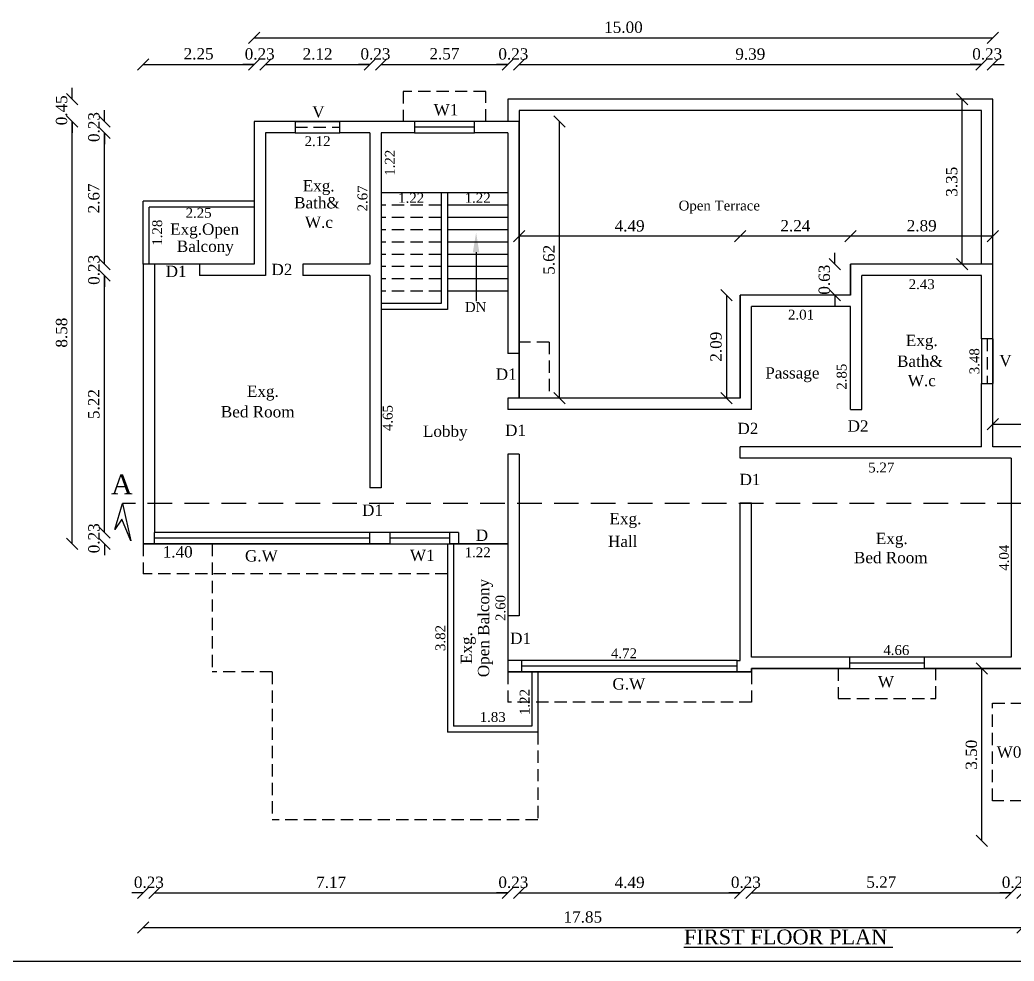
# Model space of a CAD drawing. Header units: metres. Extents: x 2 to 142, y 1 to 82.
# Drawn here: x 107.33 to 127.52, y 2.11 to 21.22 of the extents above; entities that cross this region are included whole.
import ezdxf
from ezdxf import colors
from ezdxf.entities.mleader import LeaderData, LeaderLine
from ezdxf.math import Vec2, Vec3

# ---------------------------------------------------------------- set-up
doc = ezdxf.new("R2010")
doc.units = ezdxf.units.M
doc.header["$MEASUREMENT"] = 0
for name, pattern in [('ACAD_ISO02W100', [15, 12, -3]), ('Dashed (½x)', [0.375, 0.25, -0.125]), ('DASHED2', [0.375, 0.25, -0.125]), ('HIDDENX2', [0.75, 0.5, -0.25])]:
    doc.linetypes.add(name, pattern=pattern)
doc.layers.add('BLK_1_FLR_1_BLT_UP_AREA_EXISTING', color=1, linetype='Continuous', lineweight=30)
doc.styles.get("Standard").update_dxf_attribs({"font": 'BOOKOS.TTF'})
doc.dimstyles.new('PLAN', dxfattribs={"dimtxt": 0.2, "dimasz": 0.08, "dimexe": 0.01, "dimexo": 0.2, "dimgap": 0.04, "dimtad": 1, "dimzin": 1, "dimdsep": 46, "dimtxsty": 'Standard', "dimcen": 2.5, "dimse1": 1, "dimse2": 1, "dimsd1": 1, "dimsd2": 1, "dimclrd": 256, "dimclrt": 256, "dimadec": 0, "dimazin": 0, "dimtfac": 1, "dimtix": 1, "dimtmove": 0, "dimatfit": 3, "dimfxl": 0, "dimlwd": 13, "dimarcsym": 0})
doc.dimstyles.get("Standard").update_dxf_attribs({"dimtxt": 0.23, "dimasz": 0.23, "dimexe": 0.18, "dimexo": 0.0625, "dimgap": 0.09, "dimtad": 1, "dimzin": 0, "dimdsep": 46, "dimtxsty": 'Standard', "dimblk": 'OBLIQUE', "dimcen": 0.09, "dimse1": 1, "dimse2": 1, "dimclrd": 256, "dimclre": 256, "dimclrt": 256, "dimadec": 0, "dimazin": 0, "dimtfac": 1, "dimtix": 1, "dimtofl": 0, "dimtmove": 0, "dimatfit": 3, "dimfxl": 0, "dimtolj": 1, "dimtzin": 0, "dimarcsym": 0})

# ---------------------------------------------------------------- blocks, each defined once
blk = doc.blocks.new('_Oblique')
at = {"color": 0, "linetype": 'ByBlock', "lineweight": -2}
blk.add_line((-0.5, -0.5), (0.5, 0.5), dxfattribs=at)
blk = doc.blocks.new('*D171')
at = {"lineweight": -2}
blk.add_line((126.862, 4.553), (126.862, 8.053), dxfattribs=at)
at = {"layer": 'Defpoints', "color": 0}
for p in [(126.862, 8.053), (127.686, 8.053), (127.686, 4.553)]:
    blk.add_point(p, dxfattribs=at)
at = {"lineweight": -2, "xscale": 0.23, "yscale": 0.23, "zscale": 0.23}
for p, rotation in [((126.862, 8.053), 90), ((126.862, 4.553), 270)]:
    blk.add_blockref('_Oblique', p, dxfattribs=dict(at, rotation=rotation))
at = {"insert": (126.651, 6.303), "char_height": 0.23, "attachment_point": 5, "rotation": 90}
blk.add_mtext('\\A1;3.50', dxfattribs=at)
blk = doc.blocks.new('*D172')
at = {"lineweight": -2}
blk.add_line((127.086, 13.013), (129.206, 13.013), dxfattribs=at)
at = {"layer": 'Defpoints', "color": 0}
for p in [(129.206, 13.013), (127.086, 12.553), (129.206, 12.553)]:
    blk.add_point(p, dxfattribs=at)
at = {"lineweight": -2, "xscale": 0.23, "yscale": 0.23, "zscale": 0.23, "rotation": 180}
blk.add_blockref('_Oblique', (127.086, 13.013), dxfattribs=at)
at = {"lineweight": -2, "xscale": 0.23, "yscale": 0.23, "zscale": 0.23}
blk.add_blockref('_Oblique', (129.206, 13.013), dxfattribs=at)
at = {"insert": (128.146, 13.224), "char_height": 0.23, "attachment_point": 5}
blk.add_mtext('\\A1;2.12', dxfattribs=at)
blk = doc.blocks.new('*D173')
at = {"lineweight": -2}
blk.add_line((128.07, 12.553), (128.07, 19.613), dxfattribs=at)
at = {"layer": 'Defpoints', "color": 0}
for p in [(127.086, 19.613), (128.07, 19.613), (127.086, 12.553)]:
    blk.add_point(p, dxfattribs=at)
at = {"lineweight": -2, "xscale": 0.23, "yscale": 0.23, "zscale": 0.23}
for p, rotation in [((128.07, 19.613), 90), ((128.07, 12.553), 270)]:
    blk.add_blockref('_Oblique', p, dxfattribs=dict(at, rotation=rotation))
at = {"insert": (127.859, 16.083), "char_height": 0.23, "attachment_point": 5, "rotation": 90}
blk.add_mtext('\\A1;7.06', dxfattribs=at)
blk = doc.blocks.new('*D174')
at = {"lineweight": -2}
for p, q in [((114.436, 20.319), (114.206, 20.319)), ((114.666, 20.319), (114.896, 20.319))]:
    blk.add_line(p, q, dxfattribs=at)
at = {"layer": 'Defpoints', "color": 0}
for p in [(114.666, 20.319), (114.436, 18.933), (114.666, 18.933)]:
    blk.add_point(p, dxfattribs=at)
at = {"lineweight": -2, "xscale": 0.23, "yscale": 0.23, "zscale": 0.23}
blk.add_blockref('_Oblique', (114.436, 20.319), dxfattribs=at)
at = {"lineweight": -2, "xscale": 0.23, "yscale": 0.23, "zscale": 0.23, "rotation": 180}
blk.add_blockref('_Oblique', (114.666, 20.319), dxfattribs=at)
at = {"insert": (114.551, 20.53), "char_height": 0.23, "attachment_point": 5}
blk.add_mtext('\\A1;0.23', dxfattribs=at)
blk = doc.blocks.new('*D175')
at = {"lineweight": -2}
blk.add_line((114.666, 20.319), (117.236, 20.319), dxfattribs=at)
at = {"layer": 'Defpoints', "color": 0}
for p in [(117.236, 20.319), (117.236, 19.613), (114.666, 18.933)]:
    blk.add_point(p, dxfattribs=at)
at = {"lineweight": -2, "xscale": 0.23, "yscale": 0.23, "zscale": 0.23, "rotation": 180}
blk.add_blockref('_Oblique', (114.666, 20.319), dxfattribs=at)
at = {"lineweight": -2, "xscale": 0.23, "yscale": 0.23, "zscale": 0.23}
blk.add_blockref('_Oblique', (117.236, 20.319), dxfattribs=at)
at = {"insert": (115.951, 20.533), "char_height": 0.23, "attachment_point": 5}
blk.add_mtext('\\A1;2.57', dxfattribs=at)
blk = doc.blocks.new('*D176')
at = {"lineweight": -2}
for p, q in [((117.236, 20.319), (117.006, 20.319)), ((117.466, 20.319), (117.696, 20.319))]:
    blk.add_line(p, q, dxfattribs=at)
at = {"layer": 'Defpoints', "color": 0}
for p in [(117.466, 20.319), (117.236, 19.613), (117.466, 19.383)]:
    blk.add_point(p, dxfattribs=at)
at = {"lineweight": -2, "xscale": 0.23, "yscale": 0.23, "zscale": 0.23}
blk.add_blockref('_Oblique', (117.236, 20.319), dxfattribs=at)
at = {"lineweight": -2, "xscale": 0.23, "yscale": 0.23, "zscale": 0.23, "rotation": 180}
blk.add_blockref('_Oblique', (117.466, 20.319), dxfattribs=at)
at = {"insert": (117.351, 20.53), "char_height": 0.23, "attachment_point": 5}
blk.add_mtext('\\A1;0.23', dxfattribs=at)
blk = doc.blocks.new('*D84')
at = {"lineweight": -2}
blk.add_line((117.466, 20.319), (126.856, 20.319), dxfattribs=at)
at = {"layer": 'Defpoints', "color": 0}
for p in [(126.856, 20.319), (117.466, 19.383), (126.856, 19.383)]:
    blk.add_point(p, dxfattribs=at)
at = {"lineweight": -2, "xscale": 0.23, "yscale": 0.23, "zscale": 0.23, "rotation": 180}
blk.add_blockref('_Oblique', (117.466, 20.319), dxfattribs=at)
at = {"lineweight": -2, "xscale": 0.23, "yscale": 0.23, "zscale": 0.23}
blk.add_blockref('_Oblique', (126.856, 20.319), dxfattribs=at)
at = {"insert": (122.161, 20.528), "char_height": 0.23, "attachment_point": 5}
blk.add_mtext('\\A1;9.39', dxfattribs=at)
blk = doc.blocks.new('*D85')
at = {"lineweight": -2}
for p, q in [((126.856, 20.319), (126.626, 20.319)), ((127.086, 20.319), (127.316, 20.319))]:
    blk.add_line(p, q, dxfattribs=at)
at = {"layer": 'Defpoints', "color": 0}
for p in [(127.086, 20.319), (126.856, 19.383), (127.086, 19.383)]:
    blk.add_point(p, dxfattribs=at)
at = {"lineweight": -2, "xscale": 0.23, "yscale": 0.23, "zscale": 0.23}
blk.add_blockref('_Oblique', (126.856, 20.319), dxfattribs=at)
at = {"lineweight": -2, "xscale": 0.23, "yscale": 0.23, "zscale": 0.23, "rotation": 180}
blk.add_blockref('_Oblique', (127.086, 20.319), dxfattribs=at)
at = {"insert": (126.971, 20.53), "char_height": 0.23, "attachment_point": 5}
blk.add_mtext('\\A1;0.23', dxfattribs=at)
blk = doc.blocks.new('*D177')
at = {"lineweight": -2}
blk.add_line((112.086, 20.862), (127.086, 20.862), dxfattribs=at)
at = {"layer": 'Defpoints', "color": 0}
for p in [(127.086, 20.862), (112.086, 19.163), (127.086, 18.933)]:
    blk.add_point(p, dxfattribs=at)
at = {"lineweight": -2, "xscale": 0.23, "yscale": 0.23, "zscale": 0.23, "rotation": 180}
blk.add_blockref('_Oblique', (112.086, 20.862), dxfattribs=at)
at = {"lineweight": -2, "xscale": 0.23, "yscale": 0.23, "zscale": 0.23}
blk.add_blockref('_Oblique', (127.086, 20.862), dxfattribs=at)
at = {"insert": (119.586, 21.073), "char_height": 0.23, "attachment_point": 5}
blk.add_mtext('\\A1;15.00', dxfattribs=at)
blk = doc.blocks.new('*D86')
at = {"lineweight": -2}
for p, q in [((109.048, 10.813), (109.048, 11.043)), ((109.048, 10.583), (109.048, 10.353))]:
    blk.add_line(p, q, dxfattribs=at)
at = {"layer": 'Defpoints', "color": 0}
for p in [(109.048, 10.813), (110.066, 10.813), (110.066, 10.583)]:
    blk.add_point(p, dxfattribs=at)
at = {"lineweight": -2, "xscale": 0.23, "yscale": 0.23, "zscale": 0.23}
for p, rotation in [((109.048, 10.813), 270), ((109.048, 10.583), 90)]:
    blk.add_blockref('_Oblique', p, dxfattribs=dict(at, rotation=rotation))
at = {"insert": (108.837, 10.698), "char_height": 0.23, "attachment_point": 5, "rotation": 90}
blk.add_mtext('\\A1;0.23', dxfattribs=at)
blk = doc.blocks.new('*D178')
at = {"lineweight": -2}
blk.add_line((109.048, 10.813), (109.048, 16.033), dxfattribs=at)
at = {"layer": 'Defpoints', "color": 0}
for p in [(109.048, 16.033), (113.076, 16.033), (110.066, 10.813)]:
    blk.add_point(p, dxfattribs=at)
at = {"lineweight": -2, "xscale": 0.23, "yscale": 0.23, "zscale": 0.23}
for p, rotation in [((109.048, 16.033), 90), ((109.048, 10.813), 270)]:
    blk.add_blockref('_Oblique', p, dxfattribs=dict(at, rotation=rotation))
at = {"insert": (108.835, 13.423), "char_height": 0.23, "attachment_point": 5, "rotation": 90}
blk.add_mtext('\\A1;5.22', dxfattribs=at)
blk = doc.blocks.new('*D87')
at = {"lineweight": -2}
for p, q in [((109.048, 19.163), (109.048, 19.393)), ((109.048, 18.933), (109.048, 18.703))]:
    blk.add_line(p, q, dxfattribs=at)
at = {"layer": 'Defpoints', "color": 0}
for p in [(109.048, 19.163), (114.436, 19.163), (114.666, 18.933)]:
    blk.add_point(p, dxfattribs=at)
at = {"lineweight": -2, "xscale": 0.23, "yscale": 0.23, "zscale": 0.23}
for p, rotation in [((109.048, 19.163), 270), ((109.048, 18.933), 90)]:
    blk.add_blockref('_Oblique', p, dxfattribs=dict(at, rotation=rotation))
at = {"insert": (108.837, 19.048), "char_height": 0.23, "attachment_point": 5, "rotation": 90}
blk.add_mtext('\\A1;0.23', dxfattribs=at)
blk = doc.blocks.new('*D179')
at = {"lineweight": -2}
blk.add_line((109.048, 16.263), (109.048, 18.933), dxfattribs=at)
at = {"layer": 'Defpoints', "color": 0}
for p in [(109.048, 18.933), (114.436, 18.933), (109.836, 16.263)]:
    blk.add_point(p, dxfattribs=at)
at = {"lineweight": -2, "xscale": 0.23, "yscale": 0.23, "zscale": 0.23}
for p, rotation in [((109.048, 18.933), 90), ((109.048, 16.263), 270)]:
    blk.add_blockref('_Oblique', p, dxfattribs=dict(at, rotation=rotation))
at = {"insert": (108.835, 17.598), "char_height": 0.23, "attachment_point": 5, "rotation": 90}
blk.add_mtext('\\A1;2.67', dxfattribs=at)
blk = doc.blocks.new('*D88')
at = {"lineweight": -2}
for p, q in [((108.391, 19.613), (108.391, 19.843)), ((108.391, 19.163), (108.391, 18.933))]:
    blk.add_line(p, q, dxfattribs=at)
at = {"layer": 'Defpoints', "color": 0}
for p in [(108.391, 19.613), (117.236, 19.613), (114.436, 19.163)]:
    blk.add_point(p, dxfattribs=at)
at = {"lineweight": -2, "xscale": 0.23, "yscale": 0.23, "zscale": 0.23}
for p, rotation in [((108.391, 19.613), 270), ((108.391, 19.163), 90)]:
    blk.add_blockref('_Oblique', p, dxfattribs=dict(at, rotation=rotation))
at = {"insert": (108.18, 19.388), "char_height": 0.23, "attachment_point": 5, "rotation": 90}
blk.add_mtext('\\A1;0.45', dxfattribs=at)
blk = doc.blocks.new('*D180')
at = {"lineweight": -2}
blk.add_line((109.836, 20.319), (112.086, 20.319), dxfattribs=at)
at = {"layer": 'Defpoints', "color": 0}
for p in [(112.086, 20.319), (112.086, 17.543), (109.836, 16.263)]:
    blk.add_point(p, dxfattribs=at)
at = {"lineweight": -2, "xscale": 0.23, "yscale": 0.23, "zscale": 0.23, "rotation": 180}
blk.add_blockref('_Oblique', (109.836, 20.319), dxfattribs=at)
at = {"lineweight": -2, "xscale": 0.23, "yscale": 0.23, "zscale": 0.23}
blk.add_blockref('_Oblique', (112.086, 20.319), dxfattribs=at)
at = {"insert": (110.961, 20.533), "char_height": 0.23, "attachment_point": 5}
blk.add_mtext('\\A1;2.25', dxfattribs=at)
blk = doc.blocks.new('*D181')
at = {"lineweight": -2}
for p, q in [((109.836, 3.5), (109.606, 3.5)), ((110.066, 3.5), (110.296, 3.5))]:
    blk.add_line(p, q, dxfattribs=at)
at = {"layer": 'Defpoints', "color": 0}
for p in [(109.836, 10.813), (110.066, 10.813), (110.066, 3.5)]:
    blk.add_point(p, dxfattribs=at)
at = {"lineweight": -2, "xscale": 0.23, "yscale": 0.23, "zscale": 0.23}
blk.add_blockref('_Oblique', (109.836, 3.5), dxfattribs=at)
at = {"lineweight": -2, "xscale": 0.23, "yscale": 0.23, "zscale": 0.23, "rotation": 180}
blk.add_blockref('_Oblique', (110.066, 3.5), dxfattribs=at)
at = {"insert": (109.951, 3.711), "char_height": 0.23, "attachment_point": 5}
blk.add_mtext('\\A1;0.23', dxfattribs=at)
blk = doc.blocks.new('*D182')
at = {"lineweight": -2}
blk.add_line((110.066, 3.5), (117.236, 3.5), dxfattribs=at)
at = {"layer": 'Defpoints', "color": 0}
for p in [(110.066, 10.813), (117.236, 7.983), (117.236, 3.5)]:
    blk.add_point(p, dxfattribs=at)
at = {"lineweight": -2, "xscale": 0.23, "yscale": 0.23, "zscale": 0.23, "rotation": 180}
blk.add_blockref('_Oblique', (110.066, 3.5), dxfattribs=at)
at = {"lineweight": -2, "xscale": 0.23, "yscale": 0.23, "zscale": 0.23}
blk.add_blockref('_Oblique', (117.236, 3.5), dxfattribs=at)
at = {"insert": (113.651, 3.711), "char_height": 0.23, "attachment_point": 5}
blk.add_mtext('\\A1;7.17', dxfattribs=at)
blk = doc.blocks.new('*D89')
at = {"lineweight": -2}
for p, q in [((117.236, 3.5), (117.006, 3.5)), ((117.466, 3.5), (117.696, 3.5))]:
    blk.add_line(p, q, dxfattribs=at)
at = {"layer": 'Defpoints', "color": 0}
for p in [(117.466, 9.123), (117.236, 7.983), (117.466, 3.5)]:
    blk.add_point(p, dxfattribs=at)
at = {"lineweight": -2, "xscale": 0.23, "yscale": 0.23, "zscale": 0.23}
blk.add_blockref('_Oblique', (117.236, 3.5), dxfattribs=at)
at = {"lineweight": -2, "xscale": 0.23, "yscale": 0.23, "zscale": 0.23, "rotation": 180}
blk.add_blockref('_Oblique', (117.466, 3.5), dxfattribs=at)
at = {"insert": (117.351, 3.711), "char_height": 0.23, "attachment_point": 5}
blk.add_mtext('\\A1;0.23', dxfattribs=at)
blk = doc.blocks.new('*D183')
at = {"lineweight": -2}
blk.add_line((117.466, 3.5), (121.956, 3.5), dxfattribs=at)
at = {"layer": 'Defpoints', "color": 0}
for p in [(117.466, 9.123), (121.956, 8.213), (121.956, 3.5)]:
    blk.add_point(p, dxfattribs=at)
at = {"lineweight": -2, "xscale": 0.23, "yscale": 0.23, "zscale": 0.23, "rotation": 180}
blk.add_blockref('_Oblique', (117.466, 3.5), dxfattribs=at)
at = {"lineweight": -2, "xscale": 0.23, "yscale": 0.23, "zscale": 0.23}
blk.add_blockref('_Oblique', (121.956, 3.5), dxfattribs=at)
at = {"insert": (119.711, 3.709), "char_height": 0.23, "attachment_point": 5}
blk.add_mtext('\\A1;4.49', dxfattribs=at)
blk = doc.blocks.new('*D197')
at = {"lineweight": -2}
for p, q in [((121.956, 3.5), (121.726, 3.5)), ((122.186, 3.5), (122.416, 3.5))]:
    blk.add_line(p, q, dxfattribs=at)
at = {"layer": 'Defpoints', "color": 0}
for p in [(122.186, 8.283), (121.956, 8.213), (122.186, 3.5)]:
    blk.add_point(p, dxfattribs=at)
at = {"lineweight": -2, "xscale": 0.23, "yscale": 0.23, "zscale": 0.23}
blk.add_blockref('_Oblique', (121.956, 3.5), dxfattribs=at)
at = {"lineweight": -2, "xscale": 0.23, "yscale": 0.23, "zscale": 0.23, "rotation": 180}
blk.add_blockref('_Oblique', (122.186, 3.5), dxfattribs=at)
at = {"insert": (122.071, 3.711), "char_height": 0.23, "attachment_point": 5}
blk.add_mtext('\\A1;0.23', dxfattribs=at)
blk = doc.blocks.new('*D198')
at = {"lineweight": -2}
blk.add_line((122.186, 3.5), (127.456, 3.5), dxfattribs=at)
at = {"layer": 'Defpoints', "color": 0}
for p in [(122.186, 8.283), (127.456, 8.283), (127.456, 3.5)]:
    blk.add_point(p, dxfattribs=at)
at = {"lineweight": -2, "xscale": 0.23, "yscale": 0.23, "zscale": 0.23, "rotation": 180}
blk.add_blockref('_Oblique', (122.186, 3.5), dxfattribs=at)
at = {"lineweight": -2, "xscale": 0.23, "yscale": 0.23, "zscale": 0.23}
blk.add_blockref('_Oblique', (127.456, 3.5), dxfattribs=at)
at = {"insert": (124.821, 3.714), "char_height": 0.23, "attachment_point": 5}
blk.add_mtext('\\A1;5.27', dxfattribs=at)
blk = doc.blocks.new('*D90')
at = {"lineweight": -2}
blk.add_line((109.836, 2.795), (127.686, 2.795), dxfattribs=at)
at = {"layer": 'Defpoints', "color": 0}
for p in [(109.836, 10.583), (127.686, 8.053), (127.686, 2.795)]:
    blk.add_point(p, dxfattribs=at)
at = {"lineweight": -2, "xscale": 0.23, "yscale": 0.23, "zscale": 0.23, "rotation": 180}
blk.add_blockref('_Oblique', (109.836, 2.795), dxfattribs=at)
at = {"lineweight": -2, "xscale": 0.23, "yscale": 0.23, "zscale": 0.23}
blk.add_blockref('_Oblique', (127.686, 2.795), dxfattribs=at)
at = {"insert": (118.761, 3.006), "char_height": 0.23, "attachment_point": 5}
blk.add_mtext('\\A1;17.85', dxfattribs=at)
blk = doc.blocks.new('*D210')
at = {"layer": 'Defpoints', "color": 0}
for p in [(117.236, 8.213), (121.956, 8.213), (121.956, 8.213)]:
    blk.add_point(p, dxfattribs=at)
at = {"insert": (119.596, 8.36), "char_height": 0.2, "attachment_point": 5}
blk.add_mtext('4.72', dxfattribs=at)
blk = doc.blocks.new('*D211')
at = {"layer": 'Defpoints', "color": 0}
for p in [(124.196, 15.403), (124.164, 12.553), (124.196, 12.553)]:
    blk.add_point(p, dxfattribs=at)
at = {"insert": (124.017, 13.978), "char_height": 0.2, "attachment_point": 5, "rotation": 90}
blk.add_mtext('2.85', dxfattribs=at)
blk = doc.blocks.new('*D139')
at = {"lineweight": -2}
blk.add_line((127.086, 16.831), (124.196, 16.831), dxfattribs=at)
at = {"layer": 'Defpoints', "color": 0}
for p in [(124.196, 16.831), (124.196, 16.263), (127.086, 16.263)]:
    blk.add_point(p, dxfattribs=at)
at = {"lineweight": -2, "xscale": 0.23, "yscale": 0.23, "zscale": 0.23, "rotation": 180}
blk.add_blockref('_Oblique', (124.196, 16.831), dxfattribs=at)
at = {"lineweight": -2, "xscale": 0.23, "yscale": 0.23, "zscale": 0.23}
blk.add_blockref('_Oblique', (127.086, 16.831), dxfattribs=at)
at = {"insert": (125.641, 17.042), "char_height": 0.23, "attachment_point": 5}
blk.add_mtext('\\A1;2.89', dxfattribs=at)
blk = doc.blocks.new('*D140')
at = {"lineweight": -2}
blk.add_line((126.463, 16.263), (126.463, 19.613), dxfattribs=at)
at = {"layer": 'Defpoints', "color": 0}
for p in [(126.463, 19.613), (127.086, 19.613), (127.086, 16.263)]:
    blk.add_point(p, dxfattribs=at)
at = {"lineweight": -2, "xscale": 0.23, "yscale": 0.23, "zscale": 0.23}
for p, rotation in [((126.463, 19.613), 90), ((126.463, 16.263), 270)]:
    blk.add_blockref('_Oblique', p, dxfattribs=dict(at, rotation=rotation))
at = {"insert": (126.252, 17.938), "char_height": 0.23, "attachment_point": 5, "rotation": 90}
blk.add_mtext('\\A1;3.35', dxfattribs=at)
blk = doc.blocks.new('*D141')
at = {"lineweight": -2}
for p, q in [((123.874, 16.263), (123.874, 16.493)), ((123.874, 15.633), (123.874, 15.403))]:
    blk.add_line(p, q, dxfattribs=at)
at = {"layer": 'Defpoints', "color": 0}
for p in [(123.874, 16.263), (124.196, 16.263), (124.196, 15.633)]:
    blk.add_point(p, dxfattribs=at)
at = {"lineweight": -2, "xscale": 0.23, "yscale": 0.23, "zscale": 0.23}
for p, rotation in [((123.874, 16.263), 270), ((123.874, 15.633), 90)]:
    blk.add_blockref('_Oblique', p, dxfattribs=dict(at, rotation=rotation))
at = {"insert": (123.665, 15.948), "char_height": 0.23, "attachment_point": 5, "rotation": 90}
blk.add_mtext('\\A1;0.63', dxfattribs=at)
blk = doc.blocks.new('*D142')
at = {"lineweight": -2}
blk.add_line((124.196, 16.831), (121.956, 16.831), dxfattribs=at)
at = {"layer": 'Defpoints', "color": 0}
for p in [(121.956, 16.831), (121.956, 15.633), (124.196, 15.633)]:
    blk.add_point(p, dxfattribs=at)
at = {"lineweight": -2, "xscale": 0.23, "yscale": 0.23, "zscale": 0.23, "rotation": 180}
blk.add_blockref('_Oblique', (121.956, 16.831), dxfattribs=at)
at = {"lineweight": -2, "xscale": 0.23, "yscale": 0.23, "zscale": 0.23}
blk.add_blockref('_Oblique', (124.196, 16.831), dxfattribs=at)
at = {"insert": (123.076, 17.042), "char_height": 0.23, "attachment_point": 5}
blk.add_mtext('\\A1;2.24', dxfattribs=at)
blk = doc.blocks.new('*D143')
at = {"lineweight": -2}
blk.add_line((121.677, 15.633), (121.677, 13.543), dxfattribs=at)
at = {"layer": 'Defpoints', "color": 0}
for p in [(121.956, 15.633), (121.677, 13.543), (121.956, 13.543)]:
    blk.add_point(p, dxfattribs=at)
at = {"lineweight": -2, "xscale": 0.23, "yscale": 0.23, "zscale": 0.23}
for p, rotation in [((121.677, 15.633), 90), ((121.677, 13.543), 270)]:
    blk.add_blockref('_Oblique', p, dxfattribs=dict(at, rotation=rotation))
at = {"insert": (121.466, 14.588), "char_height": 0.23, "attachment_point": 5, "rotation": 90}
blk.add_mtext('\\A1;2.09', dxfattribs=at)
blk = doc.blocks.new('*D144')
at = {"lineweight": -2}
blk.add_line((121.956, 16.831), (117.466, 16.831), dxfattribs=at)
at = {"layer": 'Defpoints', "color": 0}
for p in [(117.466, 16.831), (117.466, 15.633), (121.956, 15.633)]:
    blk.add_point(p, dxfattribs=at)
at = {"lineweight": -2, "xscale": 0.23, "yscale": 0.23, "zscale": 0.23, "rotation": 180}
blk.add_blockref('_Oblique', (117.466, 16.831), dxfattribs=at)
at = {"lineweight": -2, "xscale": 0.23, "yscale": 0.23, "zscale": 0.23}
blk.add_blockref('_Oblique', (121.956, 16.831), dxfattribs=at)
at = {"insert": (119.711, 17.04), "char_height": 0.23, "attachment_point": 5}
blk.add_mtext('\\A1;4.49', dxfattribs=at)
blk = doc.blocks.new('*D145')
at = {"lineweight": -2}
blk.add_line((118.288, 13.543), (118.288, 19.163), dxfattribs=at)
at = {"layer": 'Defpoints', "color": 0}
for p in [(117.466, 19.163), (118.288, 19.163), (117.466, 13.543)]:
    blk.add_point(p, dxfattribs=at)
at = {"lineweight": -2, "xscale": 0.23, "yscale": 0.23, "zscale": 0.23}
for p, rotation in [((118.288, 19.163), 90), ((118.288, 13.543), 270)]:
    blk.add_blockref('_Oblique', p, dxfattribs=dict(at, rotation=rotation))
at = {"insert": (118.075, 16.353), "char_height": 0.23, "attachment_point": 5, "rotation": 90}
blk.add_mtext('\\A1;5.62', dxfattribs=at)
blk = doc.blocks.new('*D135')
at = {"lineweight": -2}
for p, q in [((109.048, 16.263), (109.048, 16.493)), ((109.048, 16.033), (109.048, 15.803))]:
    blk.add_line(p, q, dxfattribs=at)
at = {"layer": 'Defpoints', "color": 0}
for p in [(109.048, 16.263), (110.976, 16.263), (110.976, 16.033)]:
    blk.add_point(p, dxfattribs=at)
at = {"lineweight": -2, "xscale": 0.23, "yscale": 0.23, "zscale": 0.23}
for p, rotation in [((109.048, 16.263), 270), ((109.048, 16.033), 90)]:
    blk.add_blockref('_Oblique', p, dxfattribs=dict(at, rotation=rotation))
at = {"insert": (108.837, 16.148), "char_height": 0.23, "attachment_point": 5, "rotation": 90}
blk.add_mtext('\\A1;0.23', dxfattribs=at)
blk = doc.blocks.new('*D136')
at = {"lineweight": -2}
blk.add_line((108.391, 10.583), (108.391, 19.163), dxfattribs=at)
at = {"layer": 'Defpoints', "color": 0}
for p in [(108.391, 19.163), (112.086, 19.163), (109.836, 10.583)]:
    blk.add_point(p, dxfattribs=at)
at = {"lineweight": -2, "xscale": 0.23, "yscale": 0.23, "zscale": 0.23}
for p, rotation in [((108.391, 19.163), 90), ((108.391, 10.583), 270)]:
    blk.add_blockref('_Oblique', p, dxfattribs=dict(at, rotation=rotation))
at = {"insert": (108.18, 14.873), "char_height": 0.23, "attachment_point": 5, "rotation": 90}
blk.add_mtext('\\A1;8.58', dxfattribs=at)
blk = doc.blocks.new('*D78')
at = {"lineweight": -2}
for p, q in [((127.456, 3.5), (127.226, 3.5)), ((127.686, 3.5), (127.916, 3.5))]:
    blk.add_line(p, q, dxfattribs=at)
at = {"layer": 'Defpoints', "color": 0}
for p in [(127.456, 3.5), (127.456, 3.5), (127.686, 3.5)]:
    blk.add_point(p, dxfattribs=at)
at = {"lineweight": -2, "xscale": 0.23, "yscale": 0.23, "zscale": 0.23}
blk.add_blockref('_Oblique', (127.456, 3.5), dxfattribs=at)
at = {"lineweight": -2, "xscale": 0.23, "yscale": 0.23, "zscale": 0.23, "rotation": 180}
blk.add_blockref('_Oblique', (127.686, 3.5), dxfattribs=at)
at = {"insert": (127.571, 3.711), "char_height": 0.23, "attachment_point": 5}
blk.add_mtext('\\A1;0.23', dxfattribs=at)
blk = doc.blocks.new('*D137')
at = {"lineweight": -2}
for p, q in [((112.086, 20.319), (111.856, 20.319)), ((112.316, 20.319), (112.546, 20.319))]:
    blk.add_line(p, q, dxfattribs=at)
at = {"layer": 'Defpoints', "color": 0}
for p in [(112.316, 20.319), (112.086, 18.933), (112.316, 18.933)]:
    blk.add_point(p, dxfattribs=at)
at = {"lineweight": -2, "xscale": 0.23, "yscale": 0.23, "zscale": 0.23}
blk.add_blockref('_Oblique', (112.086, 20.319), dxfattribs=at)
at = {"lineweight": -2, "xscale": 0.23, "yscale": 0.23, "zscale": 0.23, "rotation": 180}
blk.add_blockref('_Oblique', (112.316, 20.319), dxfattribs=at)
at = {"insert": (112.201, 20.53), "char_height": 0.23, "attachment_point": 5}
blk.add_mtext('\\A1;0.23', dxfattribs=at)
blk = doc.blocks.new('*D138')
at = {"lineweight": -2}
blk.add_line((112.316, 20.319), (114.436, 20.319), dxfattribs=at)
at = {"layer": 'Defpoints', "color": 0}
for p in [(114.436, 20.319), (114.436, 20.319), (112.316, 18.933)]:
    blk.add_point(p, dxfattribs=at)
at = {"lineweight": -2, "xscale": 0.23, "yscale": 0.23, "zscale": 0.23, "rotation": 180}
blk.add_blockref('_Oblique', (112.316, 20.319), dxfattribs=at)
at = {"lineweight": -2, "xscale": 0.23, "yscale": 0.23, "zscale": 0.23}
blk.add_blockref('_Oblique', (114.436, 20.319), dxfattribs=at)
at = {"insert": (113.376, 20.53), "char_height": 0.23, "attachment_point": 5}
blk.add_mtext('\\A1;2.12', dxfattribs=at)

msp = doc.modelspace()

# ---------------------------------------------------------------- linework, layer by layer
at = {"color": 1}
for p, q in [((127.086, 19.613), (117.236, 19.613)), ((117.236, 19.613), (117.236, 19.163)), ((127.086, 19.383), (127.086, 19.613)), ((126.856, 19.383), (117.466, 19.383)), ((117.466, 19.383), (117.466, 13.543)), ((126.856, 16.263), (126.856, 19.383)), ((127.086, 16.263), (127.086, 19.383)), ((112.086, 19.163), (112.086, 17.423)), ((112.921, 19.163), (112.086, 19.163)), ((114.436, 19.163), (113.831, 19.163)), ((115.341, 19.163), (114.436, 19.163)), ((117.466, 19.163), (116.561, 19.163)), ((112.316, 18.933), (112.316, 16.033)), ((112.921, 18.933), (112.316, 18.933)), ((114.436, 18.933), (113.831, 18.933)), ((114.436, 18.933), (114.436, 16.263)), ((115.341, 18.933), (114.666, 18.933)), ((114.666, 18.933), (114.666, 17.313)), ((117.236, 18.933), (116.561, 18.933)), ((117.236, 18.933), (117.236, 14.453)), ((112.086, 17.543), (109.836, 17.543)), ((109.836, 16.263), (109.836, 17.543)), ((112.086, 17.423), (109.956, 17.423)), ((109.956, 16.263), (109.956, 17.423)), ((112.086, 17.423), (112.086, 16.263)), ((114.666, 17.313), (114.666, 11.723)), ((110.066, 16.263), (109.836, 16.263)), ((109.836, 16.263), (109.836, 10.583)), ((112.086, 16.263), (110.066, 16.263)), ((110.066, 16.263), (110.066, 10.813)), ((110.976, 16.263), (110.976, 16.033)), ((113.076, 16.263), (113.076, 16.033)), ((114.436, 16.263), (113.076, 16.263)), ((127.086, 16.263), (124.196, 16.263)), ((124.196, 15.633), (124.196, 16.263)), ((127.086, 14.748), (127.086, 16.263)), ((112.316, 16.033), (110.976, 16.033)), ((114.436, 16.033), (113.076, 16.033)), ((114.436, 16.033), (114.436, 11.723)), ((126.856, 16.033), (124.426, 16.033)), ((124.426, 13.313), (124.426, 16.033)), ((126.856, 14.748), (126.856, 16.033)), ((124.196, 15.633), (121.956, 15.633)), ((121.956, 13.543), (121.956, 15.633)), ((124.196, 15.403), (122.186, 15.403)), ((122.186, 13.313), (122.186, 15.403)), ((124.196, 13.313), (124.196, 15.403)), ((117.466, 14.453), (117.236, 14.453)), ((126.856, 12.553), (126.856, 13.838)), ((127.086, 12.553), (127.086, 13.838)), ((117.236, 13.543), (117.236, 13.313)), ((117.466, 13.543), (117.236, 13.543)), ((121.956, 13.543), (117.466, 13.543)), ((122.186, 13.313), (117.236, 13.313)), ((124.196, 13.313), (124.426, 13.313)), ((124.426, 12.553), (121.956, 12.553)), ((121.956, 12.323), (121.956, 12.553)), ((126.856, 12.553), (124.426, 12.553)), ((127.746, 12.553), (127.086, 12.553)), ((117.466, 12.403), (117.236, 12.403)), ((117.236, 12.403), (117.236, 10.813)), ((117.466, 12.403), (117.466, 9.123)), ((124.426, 12.323), (121.956, 12.323)), ((127.456, 12.323), (124.426, 12.323)), ((127.456, 12.323), (127.456, 8.283)), ((114.666, 11.723), (114.436, 11.723)), ((122.186, 11.413), (121.956, 11.413)), ((121.956, 8.213), (121.956, 11.413)), ((122.186, 8.283), (122.186, 11.413)), ((110.066, 10.583), (110.066, 10.813)), ((114.841, 10.813), (114.436, 10.813)), ((114.436, 10.583), (114.436, 10.813)), ((116.236, 10.813), (116.061, 10.813)), ((116.236, 10.813), (116.236, 10.583)), ((117.236, 10.813), (117.236, 7.983)), ((110.066, 10.583), (109.836, 10.583)), ((114.841, 10.583), (114.436, 10.583)), ((116.016, 10.583), (116.016, 6.763)), ((116.136, 10.583), (116.061, 10.583)), ((116.136, 10.583), (116.136, 6.883)), ((117.236, 10.583), (116.136, 10.583)), ((117.466, 9.123), (117.236, 9.123)), ((124.176, 8.283), (122.186, 8.283)), ((127.456, 8.283), (125.696, 8.283)), ((117.526, 8.213), (117.236, 8.213)), ((117.526, 7.983), (117.526, 8.213)), ((121.896, 7.983), (121.896, 8.213)), ((121.896, 8.213), (121.956, 8.213)), ((117.526, 7.983), (117.236, 7.983)), ((117.726, 7.983), (117.726, 6.883)), ((117.846, 7.983), (117.846, 6.763)), ((122.186, 7.983), (121.896, 7.983)), ((122.186, 8.053), (122.186, 7.983)), ((124.176, 8.053), (122.186, 8.053)), ((127.686, 8.053), (125.696, 8.053)), ((117.726, 6.883), (116.136, 6.883)), ((117.846, 6.763), (116.016, 6.763))]:
    msp.add_line(p, q, dxfattribs=at)
at = {"color": 5}
for p, q in [((112.921, 19.163), (113.831, 19.163)), ((116.561, 19.163), (115.341, 19.163)), ((116.561, 19.048), (115.341, 19.048)), ((112.921, 18.933), (113.831, 18.933)), ((115.341, 18.933), (116.561, 18.933)), ((117.236, 17.713), (114.666, 17.713)), ((115.886, 17.713), (115.886, 15.463)), ((116.016, 17.713), (116.016, 15.343)), ((117.236, 17.463), (116.016, 17.463)), ((117.236, 17.213), (116.016, 17.213)), ((117.236, 16.963), (116.016, 16.963)), ((117.236, 16.713), (116.016, 16.713)), ((117.236, 16.463), (116.016, 16.463)), ((117.236, 16.213), (116.016, 16.213)), ((117.236, 15.963), (116.016, 15.963)), ((117.236, 15.713), (116.016, 15.713)), ((115.886, 15.463), (114.666, 15.463)), ((116.016, 15.343), (114.666, 15.343)), ((126.856, 14.748), (126.856, 13.838)), ((127.086, 14.748), (127.086, 13.838)), ((114.436, 10.813), (110.066, 10.813)), ((116.061, 10.813), (114.841, 10.813)), ((114.436, 10.698), (110.066, 10.698)), ((114.436, 10.583), (110.066, 10.583)), ((116.061, 10.698), (114.841, 10.698)), ((114.841, 10.583), (116.061, 10.583)), ((125.696, 8.283), (124.176, 8.283)), ((121.896, 8.213), (117.526, 8.213)), ((121.896, 8.098), (117.526, 8.098)), ((124.176, 8.168), (125.696, 8.168)), ((121.896, 7.983), (117.526, 7.983)), ((124.176, 8.053), (125.696, 8.053))]:
    msp.add_line(p, q, dxfattribs=at)
at = {"color": 5, "linetype": 'DASHED2'}
for p, q in [((112.921, 19.048), (113.831, 19.048)), ((115.886, 17.463), (114.666, 17.463)), ((115.886, 17.213), (114.666, 17.213)), ((115.886, 16.963), (114.666, 16.963)), ((115.886, 16.713), (114.666, 16.713)), ((115.886, 16.463), (114.666, 16.463)), ((115.886, 16.213), (114.666, 16.213)), ((115.886, 15.963), (114.666, 15.963)), ((115.886, 15.713), (114.666, 15.713)), ((126.971, 14.748), (126.971, 13.838)), ((118.076, 14.683), (117.466, 14.683)), ((118.076, 14.683), (118.076, 13.543))]:
    msp.add_line(p, q, dxfattribs=at)
at = {"color": 5, "linetype": 'HIDDENX2'}
msp.add_line((139.676, 11.403), (109.415, 11.403), dxfattribs=at)
at = {"color": 1, "linetype": 'DASHED2'}
for p, q in [((111.236, 10.583), (111.236, 7.983)), ((116.016, 9.973), (109.836, 9.973)), ((112.456, 7.983), (111.236, 7.983)), ((112.456, 7.983), (112.456, 4.983)), ((117.846, 6.763), (117.846, 4.983)), ((117.846, 4.983), (112.456, 4.983))]:
    msp.add_line(p, q, dxfattribs=at)
at = {"color": 2}
msp.add_line((2.246, 2.112), (142.246, 2.112), dxfattribs=at)
at = {"color": 5, "linetype": 'Dashed (½x)'}
for points in [[(116.791, 19.163), (116.791, 19.773), (115.111, 19.773), (115.111, 19.163)], [(123.946, 8.053), (123.946, 7.443), (125.926, 7.443), (125.926, 8.053)], [(127.686, 5.37), (127.076, 5.37), (127.076, 7.35), (127.686, 7.35)]]:
    msp.add_lwpolyline(points, dxfattribs=at)
at = {"color": 1}
for points in [[(112.921, 19.163), (112.921, 18.933)], [(113.831, 18.933), (113.831, 19.163)], [(115.341, 19.163), (115.341, 18.933)], [(116.561, 18.933), (116.561, 19.163)], [(127.086, 14.748), (126.856, 14.748)], [(126.856, 13.838), (127.086, 13.838)], [(114.841, 10.813), (114.841, 10.583)], [(116.061, 10.583), (116.061, 10.813)], [(124.176, 8.283), (124.176, 8.053)], [(125.696, 8.053), (125.696, 8.283)]]:
    msp.add_lwpolyline(points, dxfattribs=at)
at = {"color": 5}
msp.add_lwpolyline([(109.415, 11.403), (109.586, 10.647), (109.405, 11.083), (109.263, 10.879), (109.415, 11.403)], close=True, dxfattribs=at)
at = {"color": 1, "linetype": 'DASHED2'}
for points in [[(109.836, 10.583), (109.836, 9.973)], [(122.186, 7.983), (122.186, 7.373), (117.236, 7.373)], [(117.236, 7.983), (117.236, 7.373)]]:
    msp.add_lwpolyline(points, dxfattribs=at)
at = {"layer": 'BLK_1_FLR_1_BLT_UP_AREA_EXISTING', "color": 1}
msp.add_lwpolyline([(127.686, 12.553), (127.086, 12.553), (127.086, 16.263), (124.196, 16.263), (124.196, 15.633), (121.956, 15.633), (121.956, 13.543), (117.466, 13.543), (117.466, 19.163), (112.086, 19.163), (112.086, 16.263), (109.836, 16.263), (109.836, 10.583), (117.236, 10.583), (117.236, 7.983), (122.186, 7.983), (122.186, 8.053), (127.686, 8.053)], close=True, dxfattribs=at)

# ---------------------------------------------------------------- texts
for s, height, p in [('V', 0.23, (113.266, 19.241)), ('W1', 0.23, (115.732, 19.284)), ('Exg.', 0.23, (113.075, 17.741)), ('Bath&', 0.23, (112.899, 17.396)), ('W.c', 0.23, (113.118, 17.001)), ('Exg.Open', 0.23, (110.383, 16.86)), ('Balcony', 0.23, (110.518, 16.513)), ('D1', 0.23, (110.291, 16.003)), ('D2', 0.23, (112.439, 16.041)), ('DN', 0.2, (116.367, 15.293)), ('Exg.', 0.23, (125.32, 14.6)), ('Bath&', 0.23, (125.14, 14.179)), ('V', 0.23, (127.216, 14.191)), ('D1', 0.23, (116.993, 13.916)), ('Passage', 0.23, (122.465, 13.942)), ('W.c', 0.23, (125.359, 13.785)), ('Exg.', 0.23, (111.942, 13.569)), ('Bed Room', 0.23, (111.412, 13.152)), ('Lobby', 0.23, (115.515, 12.757)), ('D1', 0.23, (117.182, 12.776)), ('D2', 0.23, (121.899, 12.813)), ('D2', 0.23, (124.136, 12.863)), ('D1', 0.23, (121.943, 11.777)), ('D1', 0.23, (114.279, 11.152)), ('Exg.', 0.23, (119.303, 10.982)), ('D', 0.23, (116.587, 10.645)), ('Hall', 0.23, (119.272, 10.521)), ('Exg.', 0.23, (124.71, 10.579)), ('G.W', 0.23, (111.902, 10.226)), ('W1', 0.23, (115.25, 10.236)), ('Bed Room', 0.23, (124.265, 10.191)), ('D1', 0.23, (117.286, 8.551)), ('W', 0.23, (124.751, 7.671)), ('G.W', 0.23, (119.362, 7.626)), ('W0', 0.23, (127.163, 6.243)), ('%%UFIRST FLOOR PLAN ', 0.3, (120.814, 2.453))]:
    msp.add_text(s, height=height).set_placement(p)
at = {"linetype": 'ACAD_ISO02W100', "lineweight": 15}
msp.add_text('Open Terrace', height=0.2, dxfattribs=at).set_placement((120.706, 17.354))
at = {"linetype": 'Continuous'}
msp.add_text('A', height=0.4, rotation=360, dxfattribs=at).set_placement((109.185, 11.593))
for s, p in [('Open Balcony', (116.86, 7.877)), ('Exg.', (116.513, 8.145))]:
    msp.add_text(s, height=0.23, rotation=90).set_placement(p)
at = {"attachment_point": 5}
for s, insert, char_height in [('2.12', (113.376, 18.76), 0.2), ('1.22', (115.276, 17.608), 0.2), ('1.22', (116.626, 17.608), 0.2), ('2.25', (110.961, 17.304), 0.2), ('2.43', (125.641, 15.855), 0.2), ('2.01', (123.191, 15.237), 0.2), ('5.27', (124.821, 12.133), 0.2), ('1.40', (110.536, 10.419), 0.23), ('1.22', (116.626, 10.41), 0.2), ('4.66', (125.126, 8.426), 0.2), ('1.83', (116.931, 7.067), 0.2)]:
    msp.add_mtext(s, dxfattribs=dict(at, insert=insert, char_height=char_height))
at = {"char_height": 0.2, "attachment_point": 5, "rotation": 90}
for s, insert in [('1.22', (114.844, 18.323)), ('2.67', (114.289, 17.598)), ('1.28', (110.122, 16.903)), ('3.48', (126.713, 14.293)), ('4.65', (114.802, 13.138)), ('4.04', (127.313, 10.303)), ('2.60', (117.091, 9.283)), ('3.82', (115.871, 8.673)), ('1.22', (117.581, 7.373))]:
    msp.add_mtext(s, dxfattribs=dict(at, insert=insert))

# ---------------------------------------------------------------- dimensions: what is measured, and where the dimension line sits
for base, p1, p2, dimstyle, picture, middle in [((127.086, 20.862), (112.086, 19.163), (127.086, 18.933), 'Standard', '*D177', (119.586, 21.073)), ((112.086, 20.319), (109.836, 16.263), (112.086, 17.543), 'Standard', '*D180', (110.961, 20.533)), ((112.316, 20.319), (112.086, 18.933), (112.316, 18.933), 'Standard', '*D137', (112.201, 20.53)), ((114.666, 20.319), (114.436, 18.933), (114.666, 18.933), 'Standard', '*D174', (114.551, 20.53)), ((117.466, 16.831), (121.956, 15.633), (117.466, 15.633), 'Standard', '*D144', (119.711, 17.04)), ((121.956, 16.831), (124.196, 15.633), (121.956, 15.633), 'Standard', '*D142', (123.076, 17.042)), ((124.196, 16.831), (127.086, 16.263), (124.196, 16.263), 'Standard', '*D139', (125.641, 17.042)), ((110.066, 3.5), (109.836, 10.813), (110.066, 10.813), 'Standard', '*D181', (109.951, 3.711)), ((127.686, 2.795), (109.836, 10.583), (127.686, 8.053), 'Standard', '*D90', (118.761, 3.006)), ((121.956, 8.213), (117.236, 8.213), (121.956, 8.213), 'PLAN', '*D210', (119.596, 8.36)), ((127.456, 3.5), (127.686, 3.5), (127.456, 3.5), 'Standard', '*D78', (127.571, 3.711))]:
    dim = msp.add_linear_dim(base=base, p1=p1, p2=p2, dimstyle=dimstyle)
    dim.commit()
    dim.dimension.update_dxf_attribs({"geometry": picture, "text_midpoint": middle})
for base, p1, p2, picture, middle in [((114.436, 20.319), (112.316, 18.933), (114.436, 20.319), '*D138', (113.376, 20.53)), ((117.236, 20.319), (114.666, 18.933), (117.236, 19.613), '*D175', (115.951, 20.533)), ((117.466, 20.319), (117.236, 19.613), (117.466, 19.383), '*D176', (117.351, 20.53)), ((126.856, 20.319), (117.466, 19.383), (126.856, 19.383), '*D84', (122.161, 20.528)), ((127.086, 20.319), (126.856, 19.383), (127.086, 19.383), '*D85', (126.971, 20.53)), ((129.206, 13.013), (127.086, 12.553), (129.206, 12.553), '*D172', (128.146, 13.224)), ((117.236, 3.5), (110.066, 10.813), (117.236, 7.983), '*D182', (113.651, 3.711)), ((117.466, 3.5), (117.236, 7.983), (117.466, 9.123), '*D89', (117.351, 3.711)), ((121.956, 3.5), (117.466, 9.123), (121.956, 8.213), '*D183', (119.711, 3.709)), ((122.186, 3.5), (121.956, 8.213), (122.186, 8.283), '*D197', (122.071, 3.711)), ((127.456, 3.5), (122.186, 8.283), (127.456, 8.283), '*D198', (124.821, 3.714))]:
    dim = msp.add_linear_dim(base=base, p1=p1, p2=p2, dimstyle='Standard', override={"dimtmove": 1})
    dim.commit()
    dim.dimension.update_dxf_attribs({"geometry": picture, "text_midpoint": middle})
for base, p1, p2, picture, middle in [((108.391, 19.613), (114.436, 19.163), (117.236, 19.613), '*D88', (108.18, 19.388)), ((128.07, 19.613), (127.086, 12.553), (127.086, 19.613), '*D173', (127.859, 16.083)), ((109.048, 19.163), (114.666, 18.933), (114.436, 19.163), '*D87', (108.837, 19.048)), ((109.048, 18.933), (109.836, 16.263), (114.436, 18.933), '*D179', (108.835, 17.598)), ((109.048, 16.033), (110.066, 10.813), (113.076, 16.033), '*D178', (108.835, 13.423))]:
    dim = msp.add_linear_dim(base=base, p1=p1, p2=p2, angle=90, dimstyle='Standard', override={"dimtmove": 1})
    dim.commit()
    dim.dimension.update_dxf_attribs({"geometry": picture, "text_midpoint": middle})
for base, p1, p2, dimstyle, picture, middle in [((126.463, 19.613), (127.086, 16.263), (127.086, 19.613), 'Standard', '*D140', (126.252, 17.938)), ((108.391, 19.163), (109.836, 10.583), (112.086, 19.163), 'Standard', '*D136', (108.18, 14.873)), ((118.288, 19.163), (117.466, 13.543), (117.466, 19.163), 'Standard', '*D145', (118.075, 16.353)), ((109.048, 16.263), (110.976, 16.033), (110.976, 16.263), 'Standard', '*D135', (108.837, 16.148)), ((123.874, 16.263), (124.196, 15.633), (124.196, 16.263), 'Standard', '*D141', (123.665, 15.948)), ((121.677, 13.543), (121.956, 15.633), (121.956, 13.543), 'Standard', '*D143', (121.466, 14.588)), ((124.164, 12.553), (124.196, 15.403), (124.196, 12.553), 'PLAN', '*D211', (124.017, 13.978)), ((109.048, 10.813), (110.066, 10.583), (110.066, 10.813), 'Standard', '*D86', (108.837, 10.698)), ((126.862, 8.053), (127.686, 4.553), (127.686, 8.053), 'Standard', '*D171', (126.651, 6.303))]:
    dim = msp.add_linear_dim(base=base, p1=p1, p2=p2, angle=90, dimstyle=dimstyle)
    dim.commit()
    dim.dimension.update_dxf_attribs({"geometry": picture, "text_midpoint": middle})

# ---------------------------------------------------------------- leaders
ml = msp.add_multileader_mtext('Standard')
ml.set_content('', color=256)
ml.set_leader_properties()
ml.build(insert=Vec2(0, 0))
ml.multileader.update_dxf_attribs({"text_right_attachment_type": 6, "dogleg_length": 0.36, "arrow_head_size": 0.4})
ctx = ml.context
ctx.base_point, ctx.char_height, ctx.arrow_head_size, ctx.landing_gap_size, ctx.plane_origin, ctx.plane_x_axis, ctx.plane_y_axis = Vec3(116.504, 15.423), 0.18, 0.4, 0.09, Vec3(116.594, 16.59), Vec3(0, 1), Vec3(-1, 0)
ctx.right_attachment, ctx.text_align_type = 6, 2
notes = []
notes.append((ctx, [(0, (1, 1, 0), (116.594, 15.963), (0, -1), 0.36, [(0, [(116.594, 16.904)], 0, [])])]))
ctx.mtext.insert, ctx.mtext.text_direction, ctx.mtext.rotation, ctx.mtext.alignment, ctx.mtext.flow_direction = Vec3(116.414, 15.513), Vec3(0, 1), 1.570796, 3, 5
for ctx, leaders in notes:
    for number, flags, end, landing, length, lines in leaders:
        leader = LeaderData()
        leader.index, (leader.has_last_leader_line, leader.has_dogleg_vector, leader.attachment_direction) = number, flags
        leader.last_leader_point, leader.dogleg_vector, leader.dogleg_length = Vec3(end), Vec3(landing), length
        for number, points, colour, breaks in lines:
            line = LeaderLine()
            line.index, line.vertices, line.color, line.breaks = number, Vec3.list(points), colors.encode_raw_color(colour), breaks
            leader.lines.append(line)
        ctx.leaders.append(leader)

doc.saveas('drawing.dxf')
